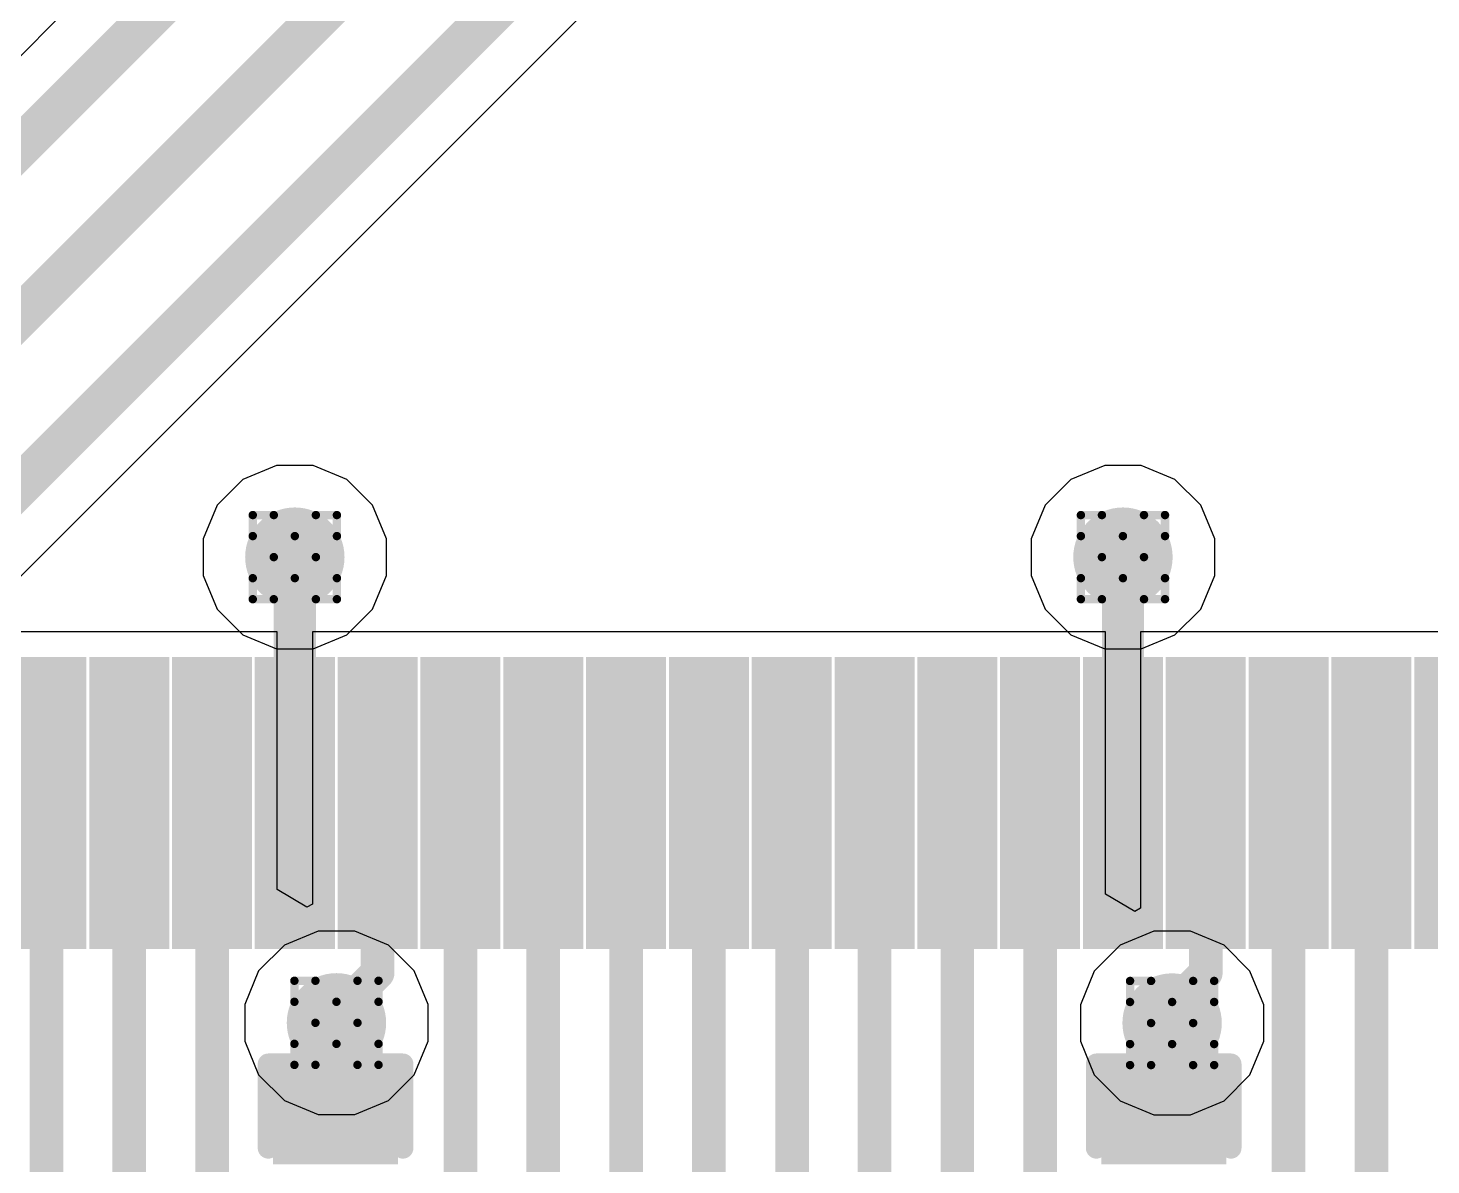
# Model space of a CAD drawing. Header units: inches. Extents: x -11 to 5379, y 0 to 5429.
# Drawn here: x 144.94 to 153.41, y 42.94 to 49.8 of the extents above; entities that cross this region are included whole.
import ezdxf

# ---------------------------------------------------------------- set-up
doc = ezdxf.new("R2010")
doc.units = ezdxf.units.IN
for name, color, linetype in [('Bottom Layer', 5, 'Continuous'), ('Drill Drawing', 1, 'Continuous'), ('GND', 16, 'Continuous'), ('PWR', 76, 'Continuous'), ('Top Layer', 1, 'Continuous'), ('Top Overlay', 2, 'Continuous'), ('Top Paste', 8, 'Continuous'), ('Top Solder', 216, 'Continuous'), ('Via Holes', 16, 'Continuous')]:
    doc.layers.add(name, color=color, linetype=linetype)

# ---------------------------------------------------------------- blocks, each defined once
blk = doc.blocks.new('LQFP_144_20_20__157')
at = {"layer": 'Top Layer'}
for points in [[(-3.39, -11.46), (-3.39, -9.9), (-3.11, -9.9), (-3.11, -11.46)], [(-2.89, -11.46), (-2.89, -9.9), (-2.61, -9.9), (-2.61, -11.46)], [(-2.39, -11.46), (-2.39, -9.9), (-2.11, -9.9), (-2.11, -11.46)], [(-1.89, -11.46), (-1.89, -9.9), (-1.61, -9.9), (-1.61, -11.46)], [(-1.39, -11.46), (-1.39, -9.9), (-1.11, -9.9), (-1.11, -11.46)], [(-0.89, -11.46), (-0.89, -9.9), (-0.61, -9.9), (-0.61, -11.46)], [(-0.39, -11.46), (-0.39, -9.9), (-0.11, -9.9), (-0.11, -11.46)], [(0.11, -11.46), (0.11, -9.9), (0.39, -9.9), (0.39, -11.46)], [(0.61, -11.46), (0.61, -9.9), (0.89, -9.9), (0.89, -11.46)], [(1.11, -11.46), (1.11, -9.9), (1.39, -9.9), (1.39, -11.46)], [(1.61, -11.46), (1.61, -9.9), (1.89, -9.9), (1.89, -11.46)], [(2.11, -11.46), (2.11, -9.9), (2.39, -9.9), (2.39, -11.46)], [(2.61, -11.46), (2.61, -9.9), (2.89, -9.9), (2.89, -11.46)], [(3.11, -11.46), (3.11, -9.9), (3.39, -9.9), (3.39, -11.46)], [(3.61, -11.46), (3.61, -9.9), (3.89, -9.9), (3.89, -11.46)], [(4.11, -11.46), (4.11, -9.9), (4.39, -9.9), (4.39, -11.46)], [(4.61, -11.46), (4.61, -9.9), (4.89, -9.9), (4.89, -11.46)]]:
    blk.add_hatch(color=1, dxfattribs=at).paths.add_polyline_path(points)
at = {"layer": 'Top Paste'}
for points in [[(-3.39, -11.46), (-3.39, -9.9), (-3.11, -9.9), (-3.11, -11.46)], [(-2.89, -11.46), (-2.89, -9.9), (-2.61, -9.9), (-2.61, -11.46)], [(-2.39, -11.46), (-2.39, -9.9), (-2.11, -9.9), (-2.11, -11.46)], [(-1.89, -11.46), (-1.89, -9.9), (-1.61, -9.9), (-1.61, -11.46)], [(-1.39, -11.46), (-1.39, -9.9), (-1.11, -9.9), (-1.11, -11.46)], [(-0.89, -11.46), (-0.89, -9.9), (-0.61, -9.9), (-0.61, -11.46)], [(-0.39, -11.46), (-0.39, -9.9), (-0.11, -9.9), (-0.11, -11.46)], [(0.11, -11.46), (0.11, -9.9), (0.39, -9.9), (0.39, -11.46)], [(0.61, -11.46), (0.61, -9.9), (0.89, -9.9), (0.89, -11.46)], [(1.11, -11.46), (1.11, -9.9), (1.39, -9.9), (1.39, -11.46)], [(1.61, -11.46), (1.61, -9.9), (1.89, -9.9), (1.89, -11.46)], [(2.11, -11.46), (2.11, -9.9), (2.39, -9.9), (2.39, -11.46)], [(2.61, -11.46), (2.61, -9.9), (2.89, -9.9), (2.89, -11.46)], [(3.11, -11.46), (3.11, -9.9), (3.39, -9.9), (3.39, -11.46)], [(3.61, -11.46), (3.61, -9.9), (3.89, -9.9), (3.89, -11.46)], [(4.11, -11.46), (4.11, -9.9), (4.39, -9.9), (4.39, -11.46)], [(4.61, -11.46), (4.61, -9.9), (4.89, -9.9), (4.89, -11.46)]]:
    blk.add_hatch(color=8, dxfattribs=at).paths.add_polyline_path(points)
at = {"layer": 'Top Solder'}
for points in [[(-3.4916, -11.5616), (-3.4916, -9.7984), (-3.0084, -9.7984), (-3.0084, -11.5616)], [(-2.9916, -11.5616), (-2.9916, -9.7984), (-2.5084, -9.7984), (-2.5084, -11.5616)], [(-2.4916, -11.5616), (-2.4916, -9.7984), (-2.0084, -9.7984), (-2.0084, -11.5616)], [(-1.9916, -11.5616), (-1.9916, -9.7984), (-1.5084, -9.7984), (-1.5084, -11.5616)], [(-1.4916, -11.5616), (-1.4916, -9.7984), (-1.0084, -9.7984), (-1.0084, -11.5616)], [(-0.9916, -11.5616), (-0.9916, -9.7984), (-0.5084, -9.7984), (-0.5084, -11.5616)], [(-0.4916, -11.5616), (-0.4916, -9.7984), (-0.0084, -9.7984), (-0.0084, -11.5616)], [(0.0084, -11.5616), (0.0084, -9.7984), (0.4916, -9.7984), (0.4916, -11.5616)], [(0.5084, -11.5616), (0.5084, -9.7984), (0.9916, -9.7984), (0.9916, -11.5616)], [(1.0084, -11.5616), (1.0084, -9.7984), (1.4916, -9.7984), (1.4916, -11.5616)], [(1.5084, -11.5616), (1.5084, -9.7984), (1.9916, -9.7984), (1.9916, -11.5616)], [(2.0084, -11.5616), (2.0084, -9.7984), (2.4916, -9.7984), (2.4916, -11.5616)], [(2.5084, -11.5616), (2.5084, -9.7984), (2.9916, -9.7984), (2.9916, -11.5616)], [(3.0084, -11.5616), (3.0084, -9.7984), (3.4916, -9.7984), (3.4916, -11.5616)], [(3.5084, -11.5616), (3.5084, -9.7984), (3.9916, -9.7984), (3.9916, -11.5616)], [(4.0084, -11.5616), (4.0084, -9.7984), (4.4916, -9.7984), (4.4916, -11.5616)], [(4.5084, -11.5616), (4.5084, -9.7984), (4.9916, -9.7984), (4.9916, -11.5616)], [(5.0084, -11.5616), (5.0084, -9.7984), (5.4916, -9.7984), (5.4916, -11.5616)]]:
    blk.add_hatch(color=216, dxfattribs=at).paths.add_polyline_path(points)
blk = doc.blocks.new('C___0402_689')
at = {"layer": 'Top Layer'}
for points in [[(-0.6985, -0.3175), (-0.6985, 0.3175), (-0.2413, 0.3175), (-0.2413, -0.3175)], [(0.2413, -0.3175), (0.2413, 0.3175), (0.6985, 0.3175), (0.6985, -0.3175)]]:
    blk.add_hatch(color=1, dxfattribs=at).paths.add_polyline_path(points)
at = {"layer": 'Top Paste'}
for points in [[(-0.6985, -0.3175), (-0.6985, 0.3175), (-0.2413, 0.3175), (-0.2413, -0.3175)], [(0.2413, -0.3175), (0.2413, 0.3175), (0.6985, 0.3175), (0.6985, -0.3175)]]:
    blk.add_hatch(color=8, dxfattribs=at).paths.add_polyline_path(points)
at = {"layer": 'Top Solder'}
for points in [[(-0.7585, -0.3775), (-0.7585, 0.3775), (-0.1813, 0.3775), (-0.1813, -0.3775)], [(0.1813, -0.3775), (0.1813, 0.3775), (0.7585, 0.3775), (0.7585, -0.3775)]]:
    blk.add_hatch(color=216, dxfattribs=at).paths.add_polyline_path(points)
at = {"layer": 'Top Overlay'}
for points in [[(-0.7874, 0.4064, 0.127, 0.127, 0), (-0.7874, -0.4064, 0.127, 0.127, 0)], [(-0.7874, 0.4064, 0.127, 0.127, 0), (-0.2794, 0.4064, 0.127, 0.127, 0)], [(0.2794, 0.4064, 0.127, 0.127, 0), (0.7874, 0.4064, 0.127, 0.127, 0)], [(0.7874, 0.4064, 0.127, 0.127, 0), (0.7874, -0.4064, 0.127, 0.127, 0)], [(-0.7874, -0.4064, 0.127, 0.127, 0), (-0.2794, -0.4064, 0.127, 0.127, 0)], [(0.2794, -0.4064, 0.127, 0.127, 0), (0.7874, -0.4064, 0.127, 0.127, 0)]]:
    blk.add_lwpolyline(points, format="xyseb", dxfattribs=at)
for points in [[(-0.8191, 0.4064, 0.0635, 0.0635, 1), (-0.7556, 0.4064, 0.0635, 0.0635, 1)], [(-0.8191, 0.4064, 0.0635, 0.0635, 1), (-0.7556, 0.4064, 0.0635, 0.0635, 1)], [(-0.3111, 0.4064, 0.0635, 0.0635, 1), (-0.2477, 0.4064, 0.0635, 0.0635, 1)], [(0.2477, 0.4064, 0.0635, 0.0635, 1), (0.3111, 0.4064, 0.0635, 0.0635, 1)], [(0.7556, 0.4064, 0.0635, 0.0635, 1), (0.8191, 0.4064, 0.0635, 0.0635, 1)], [(0.7556, 0.4064, 0.0635, 0.0635, 1), (0.8191, 0.4064, 0.0635, 0.0635, 1)], [(-0.8191, -0.4064, 0.0635, 0.0635, 1), (-0.7556, -0.4064, 0.0635, 0.0635, 1)], [(-0.8191, -0.4064, 0.0635, 0.0635, 1), (-0.7556, -0.4064, 0.0635, 0.0635, 1)], [(-0.3111, -0.4064, 0.0635, 0.0635, 1), (-0.2477, -0.4064, 0.0635, 0.0635, 1)], [(0.2477, -0.4064, 0.0635, 0.0635, 1), (0.3111, -0.4064, 0.0635, 0.0635, 1)], [(0.7556, -0.4064, 0.0635, 0.0635, 1), (0.8191, -0.4064, 0.0635, 0.0635, 1)], [(0.7556, -0.4064, 0.0635, 0.0635, 1), (0.8191, -0.4064, 0.0635, 0.0635, 1)]]:
    blk.add_lwpolyline(points, format="xyseb", close=True, dxfattribs=at)
blk = doc.blocks.new('C___0402_690')
at = {"layer": 'Top Layer'}
for points in [[(-0.6985, -0.3175), (-0.6985, 0.3175), (-0.2413, 0.3175), (-0.2413, -0.3175)], [(0.2413, -0.3175), (0.2413, 0.3175), (0.6985, 0.3175), (0.6985, -0.3175)]]:
    blk.add_hatch(color=1, dxfattribs=at).paths.add_polyline_path(points)
at = {"layer": 'Top Paste'}
for points in [[(-0.6985, -0.3175), (-0.6985, 0.3175), (-0.2413, 0.3175), (-0.2413, -0.3175)], [(0.2413, -0.3175), (0.2413, 0.3175), (0.6985, 0.3175), (0.6985, -0.3175)]]:
    blk.add_hatch(color=8, dxfattribs=at).paths.add_polyline_path(points)
at = {"layer": 'Top Solder'}
for points in [[(-0.7585, -0.3775), (-0.7585, 0.3775), (-0.1813, 0.3775), (-0.1813, -0.3775)], [(0.1813, -0.3775), (0.1813, 0.3775), (0.7585, 0.3775), (0.7585, -0.3775)]]:
    blk.add_hatch(color=216, dxfattribs=at).paths.add_polyline_path(points)
at = {"layer": 'Top Overlay'}
for points in [[(-0.7874, 0.4064, 0.127, 0.127, 0), (-0.7874, -0.4064, 0.127, 0.127, 0)], [(-0.7874, 0.4064, 0.127, 0.127, 0), (-0.2794, 0.4064, 0.127, 0.127, 0)], [(0.2794, 0.4064, 0.127, 0.127, 0), (0.7874, 0.4064, 0.127, 0.127, 0)], [(0.7874, 0.4064, 0.127, 0.127, 0), (0.7874, -0.4064, 0.127, 0.127, 0)], [(-0.7874, -0.4064, 0.127, 0.127, 0), (-0.2794, -0.4064, 0.127, 0.127, 0)], [(0.2794, -0.4064, 0.127, 0.127, 0), (0.7874, -0.4064, 0.127, 0.127, 0)]]:
    blk.add_lwpolyline(points, format="xyseb", dxfattribs=at)
for points in [[(-0.8191, 0.4064, 0.0635, 0.0635, 1), (-0.7556, 0.4064, 0.0635, 0.0635, 1)], [(-0.8191, 0.4064, 0.0635, 0.0635, 1), (-0.7556, 0.4064, 0.0635, 0.0635, 1)], [(-0.3111, 0.4064, 0.0635, 0.0635, 1), (-0.2477, 0.4064, 0.0635, 0.0635, 1)], [(0.2477, 0.4064, 0.0635, 0.0635, 1), (0.3111, 0.4064, 0.0635, 0.0635, 1)], [(0.7556, 0.4064, 0.0635, 0.0635, 1), (0.8191, 0.4064, 0.0635, 0.0635, 1)], [(0.7556, 0.4064, 0.0635, 0.0635, 1), (0.8191, 0.4064, 0.0635, 0.0635, 1)], [(-0.8191, -0.4064, 0.0635, 0.0635, 1), (-0.7556, -0.4064, 0.0635, 0.0635, 1)], [(-0.8191, -0.4064, 0.0635, 0.0635, 1), (-0.7556, -0.4064, 0.0635, 0.0635, 1)], [(-0.3111, -0.4064, 0.0635, 0.0635, 1), (-0.2477, -0.4064, 0.0635, 0.0635, 1)], [(0.2477, -0.4064, 0.0635, 0.0635, 1), (0.3111, -0.4064, 0.0635, 0.0635, 1)], [(0.7556, -0.4064, 0.0635, 0.0635, 1), (0.8191, -0.4064, 0.0635, 0.0635, 1)], [(0.7556, -0.4064, 0.0635, 0.0635, 1), (0.8191, -0.4064, 0.0635, 0.0635, 1)]]:
    blk.add_lwpolyline(points, format="xyseb", close=True, dxfattribs=at)

msp = doc.modelspace()

# ---------------------------------------------------------------- hatches: boundary and pattern name
at = {"layer": 'Bottom Layer'}
h = msp.add_hatch(color=5, dxfattribs=at)
edge = h.paths.add_edge_path()
edge.add_arc((146.5478, 46.609), 0.3, 0, 360)
h = msp.add_hatch(color=5, dxfattribs=at)
edge = h.paths.add_edge_path()
edge.add_arc((151.5478, 46.609), 0.3, 0, 360)
h = msp.add_hatch(color=5, dxfattribs=at)
edge = h.paths.add_edge_path()
edge.add_arc((146.7991, 43.7969), 0.3, 0, 360)
h = msp.add_hatch(color=5, dxfattribs=at)
edge = h.paths.add_edge_path()
edge.add_arc((151.8446, 43.7957), 0.3, 0, 360)
at = {"layer": 'GND'}
h = msp.add_hatch(color=16, dxfattribs=at)
edge = h.paths.add_edge_path()
edge.add_arc((146.5478, 46.609), 0.3, 0, 360)
h = msp.add_hatch(color=16, dxfattribs=at)
edge = h.paths.add_edge_path()
edge.add_arc((151.5478, 46.609), 0.3, 0, 360)
h = msp.add_hatch(color=16, dxfattribs=at)
edge = h.paths.add_edge_path()
edge.add_arc((146.7991, 43.7969), 0.3, 0, 360)
h = msp.add_hatch(color=16, dxfattribs=at)
edge = h.paths.add_edge_path()
edge.add_arc((151.8446, 43.7957), 0.3, 0, 360)
at = {"layer": 'PWR'}
h = msp.add_hatch(color=76, dxfattribs=at)
edge = h.paths.add_edge_path()
edge.add_arc((146.5478, 46.609), 0.3, 0, 360)
h = msp.add_hatch(color=76, dxfattribs=at)
edge = h.paths.add_edge_path()
edge.add_arc((151.5478, 46.609), 0.3, 0, 360)
h = msp.add_hatch(color=76, dxfattribs=at)
edge = h.paths.add_edge_path()
edge.add_arc((146.7991, 43.7969), 0.3, 0, 360)
h = msp.add_hatch(color=76, dxfattribs=at)
edge = h.paths.add_edge_path()
edge.add_arc((151.8446, 43.7957), 0.3, 0, 360)
at = {"layer": 'Top Layer'}
h = msp.add_hatch(color=1, dxfattribs=at)
edge = h.paths.add_edge_path()
edge.add_arc((146.5478, 46.609), 0.3, 0, 360)
h = msp.add_hatch(color=1, dxfattribs=at)
edge = h.paths.add_edge_path()
edge.add_arc((151.5478, 46.609), 0.3, 0, 360)
h = msp.add_hatch(color=1, dxfattribs=at)
edge = h.paths.add_edge_path()
edge.add_arc((146.7991, 43.7969), 0.3, 0, 360)
h = msp.add_hatch(color=1, dxfattribs=at)
edge = h.paths.add_edge_path()
edge.add_arc((151.8446, 43.7957), 0.3, 0, 360)
at = {"layer": 'Via Holes'}
h = msp.add_hatch(color=7, dxfattribs=at)
edge = h.paths.add_edge_path()
edge.add_arc((146.5478, 46.609), 0.15, 0, 360)
h = msp.add_hatch(color=7, dxfattribs=at)
edge = h.paths.add_edge_path()
edge.add_arc((151.5478, 46.609), 0.15, 0, 360)
h = msp.add_hatch(color=7, dxfattribs=at)
edge = h.paths.add_edge_path()
edge.add_arc((146.7991, 43.7969), 0.15, 0, 360)
h = msp.add_hatch(color=7, dxfattribs=at)
edge = h.paths.add_edge_path()
edge.add_arc((151.8446, 43.7957), 0.15, 0, 360)

# ---------------------------------------------------------------- linework, layer by layer
at = {"layer": 'Bottom Layer'}
for p, q in [((150.4222, 55.1678), (141.0777, 45.8232)), ((143.1866, 44.7888), (151.7994, 53.4016)), ((146.6889, 44.3509), (146.4853, 44.2666)), ((146.9093, 44.3509), (146.6889, 44.3509)), ((147.1129, 44.2666), (146.9093, 44.3509)), ((151.7344, 44.3497), (151.5308, 44.2654)), ((151.9548, 44.3497), (151.7344, 44.3497)), ((152.1584, 44.2654), (151.9548, 44.3497)), ((146.4853, 44.2666), (146.3294, 44.1108)), ((147.2687, 44.1108), (147.1129, 44.2666)), ((151.5308, 44.2654), (151.3749, 44.1095)), ((152.3143, 44.1095), (152.1584, 44.2654)), ((146.3294, 44.1108), (146.2451, 43.9071)), ((147.3531, 43.9071), (147.2687, 44.1108)), ((151.3749, 44.1095), (151.2906, 43.9059)), ((152.3986, 43.9059), (152.3143, 44.1095)), ((146.2451, 43.9071), (146.2451, 43.6868)), ((147.3531, 43.6868), (147.3531, 43.9071)), ((151.2906, 43.9059), (151.2906, 43.6855)), ((152.3986, 43.6855), (152.3986, 43.9059)), ((146.2451, 43.6868), (146.3294, 43.4831)), ((147.2687, 43.4831), (147.3531, 43.6868)), ((151.2906, 43.6855), (151.3749, 43.4819)), ((152.3143, 43.4819), (152.3986, 43.6855)), ((146.3294, 43.4831), (146.4853, 43.3273)), ((147.1129, 43.3273), (147.2687, 43.4831)), ((151.3749, 43.4819), (151.5308, 43.3261)), ((152.1584, 43.3261), (152.3143, 43.4819)), ((146.4853, 43.3273), (146.6889, 43.2429)), ((146.9093, 43.2429), (147.1129, 43.3273)), ((151.5308, 43.3261), (151.7344, 43.2417)), ((151.9548, 43.2417), (152.1584, 43.3261)), ((146.6889, 43.2429), (146.9093, 43.2429)), ((151.7344, 43.2417), (151.9548, 43.2417))]:
    msp.add_line(p, q, dxfattribs=at)
for points in [[(141.3524, 45.5486, 0.254, 0.254, 0), (150.6969, 54.8931, 0.254, 0.254, 0)], [(142.0752, 45.2491, 0.254, 0.254, 0), (151.1684, 54.3423, 0.254, 0.254, 0)], [(142.7981, 44.9497, 0.254, 0.254, 0), (151.6385, 53.7901, 0.254, 0.254, 0)]]:
    msp.add_lwpolyline(points, format="xyseb", dxfattribs=at)
at = {"layer": 'Drill Drawing'}
for points in [[(146.2938, 46.736, 0.0508, 0.0508, 0), (146.2938, 46.863, 0.0508, 0.0508, 0)], [(146.2938, 46.863, 0.0508, 0.0508, 0), (146.4208, 46.863, 0.0508, 0.0508, 0)], [(146.4208, 46.863, 0.0508, 0.0508, 0), (146.5478, 46.736, 0.0508, 0.0508, 0)], [(146.5478, 46.736, 0.0508, 0.0508, 0), (146.6748, 46.863, 0.0508, 0.0508, 0)], [(146.6748, 46.863, 0.0508, 0.0508, 0), (146.8018, 46.863, 0.0508, 0.0508, 0)], [(146.8018, 46.736, 0.0508, 0.0508, 0), (146.8018, 46.863, 0.0508, 0.0508, 0)], [(151.2938, 46.736, 0.0508, 0.0508, 0), (151.2938, 46.863, 0.0508, 0.0508, 0)], [(151.2938, 46.863, 0.0508, 0.0508, 0), (151.4208, 46.863, 0.0508, 0.0508, 0)], [(151.4208, 46.863, 0.0508, 0.0508, 0), (151.5478, 46.736, 0.0508, 0.0508, 0)], [(151.5478, 46.736, 0.0508, 0.0508, 0), (151.6748, 46.863, 0.0508, 0.0508, 0)], [(151.6748, 46.863, 0.0508, 0.0508, 0), (151.8018, 46.863, 0.0508, 0.0508, 0)], [(151.8018, 46.736, 0.0508, 0.0508, 0), (151.8018, 46.863, 0.0508, 0.0508, 0)], [(146.2938, 46.736, 0.0508, 0.0508, 0), (146.4208, 46.609, 0.0508, 0.0508, 0)], [(146.6748, 46.609, 0.0508, 0.0508, 0), (146.8018, 46.736, 0.0508, 0.0508, 0)], [(151.2938, 46.736, 0.0508, 0.0508, 0), (151.4208, 46.609, 0.0508, 0.0508, 0)], [(151.6748, 46.609, 0.0508, 0.0508, 0), (151.8018, 46.736, 0.0508, 0.0508, 0)], [(146.2938, 46.482, 0.0508, 0.0508, 0), (146.4208, 46.609, 0.0508, 0.0508, 0)], [(146.6748, 46.609, 0.0508, 0.0508, 0), (146.8018, 46.482, 0.0508, 0.0508, 0)], [(151.2938, 46.482, 0.0508, 0.0508, 0), (151.4208, 46.609, 0.0508, 0.0508, 0)], [(151.6748, 46.609, 0.0508, 0.0508, 0), (151.8018, 46.482, 0.0508, 0.0508, 0)], [(146.2938, 46.355, 0.0508, 0.0508, 0), (146.2938, 46.482, 0.0508, 0.0508, 0)], [(146.4208, 46.355, 0.0508, 0.0508, 0), (146.5478, 46.482, 0.0508, 0.0508, 0)], [(146.5478, 46.482, 0.0508, 0.0508, 0), (146.6748, 46.355, 0.0508, 0.0508, 0)], [(146.8018, 46.355, 0.0508, 0.0508, 0), (146.8018, 46.482, 0.0508, 0.0508, 0)], [(151.2938, 46.355, 0.0508, 0.0508, 0), (151.2938, 46.482, 0.0508, 0.0508, 0)], [(151.4208, 46.355, 0.0508, 0.0508, 0), (151.5478, 46.482, 0.0508, 0.0508, 0)], [(151.5478, 46.482, 0.0508, 0.0508, 0), (151.6748, 46.355, 0.0508, 0.0508, 0)], [(151.8018, 46.355, 0.0508, 0.0508, 0), (151.8018, 46.482, 0.0508, 0.0508, 0)], [(146.2938, 46.355, 0.0508, 0.0508, 0), (146.4208, 46.355, 0.0508, 0.0508, 0)], [(146.6748, 46.355, 0.0508, 0.0508, 0), (146.8018, 46.355, 0.0508, 0.0508, 0)], [(151.2938, 46.355, 0.0508, 0.0508, 0), (151.4208, 46.355, 0.0508, 0.0508, 0)], [(151.6748, 46.355, 0.0508, 0.0508, 0), (151.8018, 46.355, 0.0508, 0.0508, 0)], [(146.5451, 43.9239, 0.0508, 0.0508, 0), (146.5451, 44.0509, 0.0508, 0.0508, 0)], [(146.5451, 44.0509, 0.0508, 0.0508, 0), (146.6721, 44.0509, 0.0508, 0.0508, 0)], [(146.6721, 44.0509, 0.0508, 0.0508, 0), (146.7991, 43.9239, 0.0508, 0.0508, 0)], [(146.7991, 43.9239, 0.0508, 0.0508, 0), (146.9261, 44.0509, 0.0508, 0.0508, 0)], [(146.9261, 44.0509, 0.0508, 0.0508, 0), (147.0531, 44.0509, 0.0508, 0.0508, 0)], [(147.0531, 43.9239, 0.0508, 0.0508, 0), (147.0531, 44.0509, 0.0508, 0.0508, 0)], [(151.5906, 43.9227, 0.0508, 0.0508, 0), (151.5906, 44.0497, 0.0508, 0.0508, 0)], [(151.5906, 44.0497, 0.0508, 0.0508, 0), (151.7176, 44.0497, 0.0508, 0.0508, 0)], [(151.7176, 44.0497, 0.0508, 0.0508, 0), (151.8446, 43.9227, 0.0508, 0.0508, 0)], [(151.8446, 43.9227, 0.0508, 0.0508, 0), (151.9716, 44.0497, 0.0508, 0.0508, 0)], [(151.9716, 44.0497, 0.0508, 0.0508, 0), (152.0986, 44.0497, 0.0508, 0.0508, 0)], [(152.0986, 43.9227, 0.0508, 0.0508, 0), (152.0986, 44.0497, 0.0508, 0.0508, 0)], [(146.5451, 43.9239, 0.0508, 0.0508, 0), (146.6721, 43.7969, 0.0508, 0.0508, 0)], [(146.9261, 43.7969, 0.0508, 0.0508, 0), (147.0531, 43.9239, 0.0508, 0.0508, 0)], [(151.5906, 43.9227, 0.0508, 0.0508, 0), (151.7176, 43.7957, 0.0508, 0.0508, 0)], [(151.9716, 43.7957, 0.0508, 0.0508, 0), (152.0986, 43.9227, 0.0508, 0.0508, 0)], [(146.5451, 43.6699, 0.0508, 0.0508, 0), (146.6721, 43.7969, 0.0508, 0.0508, 0)], [(146.9261, 43.7969, 0.0508, 0.0508, 0), (147.0531, 43.6699, 0.0508, 0.0508, 0)], [(151.5906, 43.6687, 0.0508, 0.0508, 0), (151.7176, 43.7957, 0.0508, 0.0508, 0)], [(151.9716, 43.7957, 0.0508, 0.0508, 0), (152.0986, 43.6687, 0.0508, 0.0508, 0)], [(146.5451, 43.5429, 0.0508, 0.0508, 0), (146.5451, 43.6699, 0.0508, 0.0508, 0)], [(146.6721, 43.5429, 0.0508, 0.0508, 0), (146.7991, 43.6699, 0.0508, 0.0508, 0)], [(146.7991, 43.6699, 0.0508, 0.0508, 0), (146.9261, 43.5429, 0.0508, 0.0508, 0)], [(147.0531, 43.5429, 0.0508, 0.0508, 0), (147.0531, 43.6699, 0.0508, 0.0508, 0)], [(151.5906, 43.5417, 0.0508, 0.0508, 0), (151.5906, 43.6687, 0.0508, 0.0508, 0)], [(151.7176, 43.5417, 0.0508, 0.0508, 0), (151.8446, 43.6687, 0.0508, 0.0508, 0)], [(151.8446, 43.6687, 0.0508, 0.0508, 0), (151.9716, 43.5417, 0.0508, 0.0508, 0)], [(152.0986, 43.5417, 0.0508, 0.0508, 0), (152.0986, 43.6687, 0.0508, 0.0508, 0)], [(146.5451, 43.5429, 0.0508, 0.0508, 0), (146.6721, 43.5429, 0.0508, 0.0508, 0)], [(146.9261, 43.5429, 0.0508, 0.0508, 0), (147.0531, 43.5429, 0.0508, 0.0508, 0)], [(151.5906, 43.5417, 0.0508, 0.0508, 0), (151.7176, 43.5417, 0.0508, 0.0508, 0)], [(151.9716, 43.5417, 0.0508, 0.0508, 0), (152.0986, 43.5417, 0.0508, 0.0508, 0)]]:
    msp.add_lwpolyline(points, format="xyseb", dxfattribs=at)
for points in [[(146.2811, 46.863, 0.0254, 0.0254, 1), (146.3065, 46.863, 0.0254, 0.0254, 1)], [(146.2811, 46.863, 0.0254, 0.0254, 1), (146.3065, 46.863, 0.0254, 0.0254, 1)], [(146.4081, 46.863, 0.0254, 0.0254, 1), (146.4335, 46.863, 0.0254, 0.0254, 1)], [(146.4081, 46.863, 0.0254, 0.0254, 1), (146.4335, 46.863, 0.0254, 0.0254, 1)], [(146.6621, 46.863, 0.0254, 0.0254, 1), (146.6875, 46.863, 0.0254, 0.0254, 1)], [(146.6621, 46.863, 0.0254, 0.0254, 1), (146.6875, 46.863, 0.0254, 0.0254, 1)], [(146.7891, 46.863, 0.0254, 0.0254, 1), (146.8145, 46.863, 0.0254, 0.0254, 1)], [(146.7891, 46.863, 0.0254, 0.0254, 1), (146.8145, 46.863, 0.0254, 0.0254, 1)], [(151.2811, 46.863, 0.0254, 0.0254, 1), (151.3065, 46.863, 0.0254, 0.0254, 1)], [(151.2811, 46.863, 0.0254, 0.0254, 1), (151.3065, 46.863, 0.0254, 0.0254, 1)], [(151.4081, 46.863, 0.0254, 0.0254, 1), (151.4335, 46.863, 0.0254, 0.0254, 1)], [(151.4081, 46.863, 0.0254, 0.0254, 1), (151.4335, 46.863, 0.0254, 0.0254, 1)], [(151.6621, 46.863, 0.0254, 0.0254, 1), (151.6875, 46.863, 0.0254, 0.0254, 1)], [(151.6621, 46.863, 0.0254, 0.0254, 1), (151.6875, 46.863, 0.0254, 0.0254, 1)], [(151.7891, 46.863, 0.0254, 0.0254, 1), (151.8145, 46.863, 0.0254, 0.0254, 1)], [(151.7891, 46.863, 0.0254, 0.0254, 1), (151.8145, 46.863, 0.0254, 0.0254, 1)], [(146.2811, 46.736, 0.0254, 0.0254, 1), (146.3065, 46.736, 0.0254, 0.0254, 1)], [(146.2811, 46.736, 0.0254, 0.0254, 1), (146.3065, 46.736, 0.0254, 0.0254, 1)], [(146.5351, 46.736, 0.0254, 0.0254, 1), (146.5605, 46.736, 0.0254, 0.0254, 1)], [(146.5351, 46.736, 0.0254, 0.0254, 1), (146.5605, 46.736, 0.0254, 0.0254, 1)], [(146.7891, 46.736, 0.0254, 0.0254, 1), (146.8145, 46.736, 0.0254, 0.0254, 1)], [(146.7891, 46.736, 0.0254, 0.0254, 1), (146.8145, 46.736, 0.0254, 0.0254, 1)], [(151.2811, 46.736, 0.0254, 0.0254, 1), (151.3065, 46.736, 0.0254, 0.0254, 1)], [(151.2811, 46.736, 0.0254, 0.0254, 1), (151.3065, 46.736, 0.0254, 0.0254, 1)], [(151.5351, 46.736, 0.0254, 0.0254, 1), (151.5605, 46.736, 0.0254, 0.0254, 1)], [(151.5351, 46.736, 0.0254, 0.0254, 1), (151.5605, 46.736, 0.0254, 0.0254, 1)], [(151.7891, 46.736, 0.0254, 0.0254, 1), (151.8145, 46.736, 0.0254, 0.0254, 1)], [(151.7891, 46.736, 0.0254, 0.0254, 1), (151.8145, 46.736, 0.0254, 0.0254, 1)], [(146.4081, 46.609, 0.0254, 0.0254, 1), (146.4335, 46.609, 0.0254, 0.0254, 1)], [(146.4081, 46.609, 0.0254, 0.0254, 1), (146.4335, 46.609, 0.0254, 0.0254, 1)], [(146.6621, 46.609, 0.0254, 0.0254, 1), (146.6875, 46.609, 0.0254, 0.0254, 1)], [(146.6621, 46.609, 0.0254, 0.0254, 1), (146.6875, 46.609, 0.0254, 0.0254, 1)], [(151.4081, 46.609, 0.0254, 0.0254, 1), (151.4335, 46.609, 0.0254, 0.0254, 1)], [(151.4081, 46.609, 0.0254, 0.0254, 1), (151.4335, 46.609, 0.0254, 0.0254, 1)], [(151.6621, 46.609, 0.0254, 0.0254, 1), (151.6875, 46.609, 0.0254, 0.0254, 1)], [(151.6621, 46.609, 0.0254, 0.0254, 1), (151.6875, 46.609, 0.0254, 0.0254, 1)], [(146.2811, 46.482, 0.0254, 0.0254, 1), (146.3065, 46.482, 0.0254, 0.0254, 1)], [(146.2811, 46.482, 0.0254, 0.0254, 1), (146.3065, 46.482, 0.0254, 0.0254, 1)], [(146.5351, 46.482, 0.0254, 0.0254, 1), (146.5605, 46.482, 0.0254, 0.0254, 1)], [(146.5351, 46.482, 0.0254, 0.0254, 1), (146.5605, 46.482, 0.0254, 0.0254, 1)], [(146.7891, 46.482, 0.0254, 0.0254, 1), (146.8145, 46.482, 0.0254, 0.0254, 1)], [(146.7891, 46.482, 0.0254, 0.0254, 1), (146.8145, 46.482, 0.0254, 0.0254, 1)], [(151.2811, 46.482, 0.0254, 0.0254, 1), (151.3065, 46.482, 0.0254, 0.0254, 1)], [(151.2811, 46.482, 0.0254, 0.0254, 1), (151.3065, 46.482, 0.0254, 0.0254, 1)], [(151.5351, 46.482, 0.0254, 0.0254, 1), (151.5605, 46.482, 0.0254, 0.0254, 1)], [(151.5351, 46.482, 0.0254, 0.0254, 1), (151.5605, 46.482, 0.0254, 0.0254, 1)], [(151.7891, 46.482, 0.0254, 0.0254, 1), (151.8145, 46.482, 0.0254, 0.0254, 1)], [(151.7891, 46.482, 0.0254, 0.0254, 1), (151.8145, 46.482, 0.0254, 0.0254, 1)], [(146.2811, 46.355, 0.0254, 0.0254, 1), (146.3065, 46.355, 0.0254, 0.0254, 1)], [(146.2811, 46.355, 0.0254, 0.0254, 1), (146.3065, 46.355, 0.0254, 0.0254, 1)], [(146.4081, 46.355, 0.0254, 0.0254, 1), (146.4335, 46.355, 0.0254, 0.0254, 1)], [(146.4081, 46.355, 0.0254, 0.0254, 1), (146.4335, 46.355, 0.0254, 0.0254, 1)], [(146.6621, 46.355, 0.0254, 0.0254, 1), (146.6875, 46.355, 0.0254, 0.0254, 1)], [(146.6621, 46.355, 0.0254, 0.0254, 1), (146.6875, 46.355, 0.0254, 0.0254, 1)], [(146.7891, 46.355, 0.0254, 0.0254, 1), (146.8145, 46.355, 0.0254, 0.0254, 1)], [(146.7891, 46.355, 0.0254, 0.0254, 1), (146.8145, 46.355, 0.0254, 0.0254, 1)], [(151.2811, 46.355, 0.0254, 0.0254, 1), (151.3065, 46.355, 0.0254, 0.0254, 1)], [(151.2811, 46.355, 0.0254, 0.0254, 1), (151.3065, 46.355, 0.0254, 0.0254, 1)], [(151.4081, 46.355, 0.0254, 0.0254, 1), (151.4335, 46.355, 0.0254, 0.0254, 1)], [(151.4081, 46.355, 0.0254, 0.0254, 1), (151.4335, 46.355, 0.0254, 0.0254, 1)], [(151.6621, 46.355, 0.0254, 0.0254, 1), (151.6875, 46.355, 0.0254, 0.0254, 1)], [(151.6621, 46.355, 0.0254, 0.0254, 1), (151.6875, 46.355, 0.0254, 0.0254, 1)], [(151.7891, 46.355, 0.0254, 0.0254, 1), (151.8145, 46.355, 0.0254, 0.0254, 1)], [(151.7891, 46.355, 0.0254, 0.0254, 1), (151.8145, 46.355, 0.0254, 0.0254, 1)], [(146.5324, 44.0509, 0.0254, 0.0254, 1), (146.5578, 44.0509, 0.0254, 0.0254, 1)], [(146.5324, 44.0509, 0.0254, 0.0254, 1), (146.5578, 44.0509, 0.0254, 0.0254, 1)], [(146.6594, 44.0509, 0.0254, 0.0254, 1), (146.6848, 44.0509, 0.0254, 0.0254, 1)], [(146.6594, 44.0509, 0.0254, 0.0254, 1), (146.6848, 44.0509, 0.0254, 0.0254, 1)], [(146.9134, 44.0509, 0.0254, 0.0254, 1), (146.9388, 44.0509, 0.0254, 0.0254, 1)], [(146.9134, 44.0509, 0.0254, 0.0254, 1), (146.9388, 44.0509, 0.0254, 0.0254, 1)], [(147.0404, 44.0509, 0.0254, 0.0254, 1), (147.0658, 44.0509, 0.0254, 0.0254, 1)], [(147.0404, 44.0509, 0.0254, 0.0254, 1), (147.0658, 44.0509, 0.0254, 0.0254, 1)], [(151.5779, 44.0497, 0.0254, 0.0254, 1), (151.6033, 44.0497, 0.0254, 0.0254, 1)], [(151.5779, 44.0497, 0.0254, 0.0254, 1), (151.6033, 44.0497, 0.0254, 0.0254, 1)], [(151.7049, 44.0497, 0.0254, 0.0254, 1), (151.7303, 44.0497, 0.0254, 0.0254, 1)], [(151.7049, 44.0497, 0.0254, 0.0254, 1), (151.7303, 44.0497, 0.0254, 0.0254, 1)], [(151.9589, 44.0497, 0.0254, 0.0254, 1), (151.9843, 44.0497, 0.0254, 0.0254, 1)], [(151.9589, 44.0497, 0.0254, 0.0254, 1), (151.9843, 44.0497, 0.0254, 0.0254, 1)], [(152.0859, 44.0497, 0.0254, 0.0254, 1), (152.1113, 44.0497, 0.0254, 0.0254, 1)], [(152.0859, 44.0497, 0.0254, 0.0254, 1), (152.1113, 44.0497, 0.0254, 0.0254, 1)], [(146.5324, 43.9239, 0.0254, 0.0254, 1), (146.5578, 43.9239, 0.0254, 0.0254, 1)], [(146.5324, 43.9239, 0.0254, 0.0254, 1), (146.5578, 43.9239, 0.0254, 0.0254, 1)], [(146.7864, 43.9239, 0.0254, 0.0254, 1), (146.8118, 43.9239, 0.0254, 0.0254, 1)], [(146.7864, 43.9239, 0.0254, 0.0254, 1), (146.8118, 43.9239, 0.0254, 0.0254, 1)], [(147.0404, 43.9239, 0.0254, 0.0254, 1), (147.0658, 43.9239, 0.0254, 0.0254, 1)], [(147.0404, 43.9239, 0.0254, 0.0254, 1), (147.0658, 43.9239, 0.0254, 0.0254, 1)], [(151.5779, 43.9227, 0.0254, 0.0254, 1), (151.6033, 43.9227, 0.0254, 0.0254, 1)], [(151.5779, 43.9227, 0.0254, 0.0254, 1), (151.6033, 43.9227, 0.0254, 0.0254, 1)], [(151.8319, 43.9227, 0.0254, 0.0254, 1), (151.8573, 43.9227, 0.0254, 0.0254, 1)], [(151.8319, 43.9227, 0.0254, 0.0254, 1), (151.8573, 43.9227, 0.0254, 0.0254, 1)], [(152.0859, 43.9227, 0.0254, 0.0254, 1), (152.1113, 43.9227, 0.0254, 0.0254, 1)], [(152.0859, 43.9227, 0.0254, 0.0254, 1), (152.1113, 43.9227, 0.0254, 0.0254, 1)], [(146.6594, 43.7969, 0.0254, 0.0254, 1), (146.6848, 43.7969, 0.0254, 0.0254, 1)], [(146.6594, 43.7969, 0.0254, 0.0254, 1), (146.6848, 43.7969, 0.0254, 0.0254, 1)], [(146.9134, 43.7969, 0.0254, 0.0254, 1), (146.9388, 43.7969, 0.0254, 0.0254, 1)], [(146.9134, 43.7969, 0.0254, 0.0254, 1), (146.9388, 43.7969, 0.0254, 0.0254, 1)], [(151.7049, 43.7957, 0.0254, 0.0254, 1), (151.7303, 43.7957, 0.0254, 0.0254, 1)], [(151.7049, 43.7957, 0.0254, 0.0254, 1), (151.7303, 43.7957, 0.0254, 0.0254, 1)], [(151.9589, 43.7957, 0.0254, 0.0254, 1), (151.9843, 43.7957, 0.0254, 0.0254, 1)], [(151.9589, 43.7957, 0.0254, 0.0254, 1), (151.9843, 43.7957, 0.0254, 0.0254, 1)], [(146.5324, 43.6699, 0.0254, 0.0254, 1), (146.5578, 43.6699, 0.0254, 0.0254, 1)], [(146.5324, 43.6699, 0.0254, 0.0254, 1), (146.5578, 43.6699, 0.0254, 0.0254, 1)], [(146.7864, 43.6699, 0.0254, 0.0254, 1), (146.8118, 43.6699, 0.0254, 0.0254, 1)], [(146.7864, 43.6699, 0.0254, 0.0254, 1), (146.8118, 43.6699, 0.0254, 0.0254, 1)], [(147.0404, 43.6699, 0.0254, 0.0254, 1), (147.0658, 43.6699, 0.0254, 0.0254, 1)], [(147.0404, 43.6699, 0.0254, 0.0254, 1), (147.0658, 43.6699, 0.0254, 0.0254, 1)], [(151.5779, 43.6687, 0.0254, 0.0254, 1), (151.6033, 43.6687, 0.0254, 0.0254, 1)], [(151.5779, 43.6687, 0.0254, 0.0254, 1), (151.6033, 43.6687, 0.0254, 0.0254, 1)], [(151.8319, 43.6687, 0.0254, 0.0254, 1), (151.8573, 43.6687, 0.0254, 0.0254, 1)], [(151.8319, 43.6687, 0.0254, 0.0254, 1), (151.8573, 43.6687, 0.0254, 0.0254, 1)], [(152.0859, 43.6687, 0.0254, 0.0254, 1), (152.1113, 43.6687, 0.0254, 0.0254, 1)], [(152.0859, 43.6687, 0.0254, 0.0254, 1), (152.1113, 43.6687, 0.0254, 0.0254, 1)], [(146.5324, 43.5429, 0.0254, 0.0254, 1), (146.5578, 43.5429, 0.0254, 0.0254, 1)], [(146.5324, 43.5429, 0.0254, 0.0254, 1), (146.5578, 43.5429, 0.0254, 0.0254, 1)], [(146.6594, 43.5429, 0.0254, 0.0254, 1), (146.6848, 43.5429, 0.0254, 0.0254, 1)], [(146.6594, 43.5429, 0.0254, 0.0254, 1), (146.6848, 43.5429, 0.0254, 0.0254, 1)], [(146.9134, 43.5429, 0.0254, 0.0254, 1), (146.9388, 43.5429, 0.0254, 0.0254, 1)], [(146.9134, 43.5429, 0.0254, 0.0254, 1), (146.9388, 43.5429, 0.0254, 0.0254, 1)], [(147.0404, 43.5429, 0.0254, 0.0254, 1), (147.0658, 43.5429, 0.0254, 0.0254, 1)], [(147.0404, 43.5429, 0.0254, 0.0254, 1), (147.0658, 43.5429, 0.0254, 0.0254, 1)], [(151.5779, 43.5417, 0.0254, 0.0254, 1), (151.6033, 43.5417, 0.0254, 0.0254, 1)], [(151.5779, 43.5417, 0.0254, 0.0254, 1), (151.6033, 43.5417, 0.0254, 0.0254, 1)], [(151.7049, 43.5417, 0.0254, 0.0254, 1), (151.7303, 43.5417, 0.0254, 0.0254, 1)], [(151.7049, 43.5417, 0.0254, 0.0254, 1), (151.7303, 43.5417, 0.0254, 0.0254, 1)], [(151.9589, 43.5417, 0.0254, 0.0254, 1), (151.9843, 43.5417, 0.0254, 0.0254, 1)], [(151.9589, 43.5417, 0.0254, 0.0254, 1), (151.9843, 43.5417, 0.0254, 0.0254, 1)], [(152.0859, 43.5417, 0.0254, 0.0254, 1), (152.1113, 43.5417, 0.0254, 0.0254, 1)], [(152.0859, 43.5417, 0.0254, 0.0254, 1), (152.1113, 43.5417, 0.0254, 0.0254, 1)]]:
    msp.add_lwpolyline(points, format="xyseb", close=True, dxfattribs=at)
at = {"layer": 'GND'}
for p, q in [((146.6889, 44.3509), (146.4853, 44.2666)), ((146.9093, 44.3509), (146.6889, 44.3509)), ((147.1129, 44.2666), (146.9093, 44.3509)), ((151.7344, 44.3497), (151.5308, 44.2654)), ((151.9548, 44.3497), (151.7344, 44.3497)), ((152.1584, 44.2654), (151.9548, 44.3497)), ((146.4853, 44.2666), (146.3294, 44.1108)), ((147.2687, 44.1108), (147.1129, 44.2666)), ((151.5308, 44.2654), (151.3749, 44.1095)), ((152.3143, 44.1095), (152.1584, 44.2654)), ((146.3294, 44.1108), (146.2451, 43.9071)), ((147.3531, 43.9071), (147.2687, 44.1108)), ((151.3749, 44.1095), (151.2906, 43.9059)), ((152.3986, 43.9059), (152.3143, 44.1095)), ((146.2451, 43.9071), (146.2451, 43.6868)), ((147.3531, 43.6868), (147.3531, 43.9071)), ((151.2906, 43.9059), (151.2906, 43.6855)), ((152.3986, 43.6855), (152.3986, 43.9059)), ((146.2451, 43.6868), (146.3294, 43.4831)), ((147.2687, 43.4831), (147.3531, 43.6868)), ((151.2906, 43.6855), (151.3749, 43.4819)), ((152.3143, 43.4819), (152.3986, 43.6855)), ((146.3294, 43.4831), (146.4853, 43.3273)), ((147.1129, 43.3273), (147.2687, 43.4831)), ((151.3749, 43.4819), (151.5308, 43.3261)), ((152.1584, 43.3261), (152.3143, 43.4819)), ((146.4853, 43.3273), (146.6889, 43.2429)), ((146.9093, 43.2429), (147.1129, 43.3273)), ((151.5308, 43.3261), (151.7344, 43.2417)), ((151.9548, 43.2417), (152.1584, 43.3261)), ((146.6889, 43.2429), (146.9093, 43.2429)), ((151.7344, 43.2417), (151.9548, 43.2417))]:
    msp.add_line(p, q, dxfattribs=at)
at = {"layer": 'PWR'}
for p, q in [((146.4376, 47.163), (146.234, 47.0787)), ((146.658, 47.163), (146.4376, 47.163)), ((146.8616, 47.0787), (146.658, 47.163)), ((151.4376, 47.163), (151.234, 47.0787)), ((151.658, 47.163), (151.4376, 47.163)), ((151.8616, 47.0787), (151.658, 47.163)), ((146.234, 47.0787), (146.0782, 46.9228)), ((147.0175, 46.9228), (146.8616, 47.0787)), ((151.234, 47.0787), (151.0782, 46.9228)), ((152.0175, 46.9228), (151.8616, 47.0787)), ((146.0782, 46.9228), (145.9938, 46.7192)), ((147.1018, 46.7192), (147.0175, 46.9228)), ((151.0782, 46.9228), (150.9938, 46.7192)), ((152.1018, 46.7192), (152.0175, 46.9228)), ((145.9938, 46.7192), (145.9938, 46.4988)), ((147.1018, 46.4988), (147.1018, 46.7192)), ((150.9938, 46.7192), (150.9938, 46.4988)), ((152.1018, 46.4988), (152.1018, 46.7192)), ((145.9938, 46.4988), (146.0782, 46.2952)), ((147.0175, 46.2952), (147.1018, 46.4988)), ((150.9938, 46.4988), (151.0782, 46.2952)), ((152.0175, 46.2952), (152.1018, 46.4988)), ((146.0782, 46.2952), (146.234, 46.1393)), ((146.8616, 46.1393), (147.0175, 46.2952)), ((151.0782, 46.2952), (151.234, 46.1393)), ((151.8616, 46.1393), (152.0175, 46.2952)), ((146.234, 46.1393), (146.4376, 46.055)), ((146.658, 46.055), (146.8616, 46.1393)), ((151.234, 46.1393), (151.4376, 46.055)), ((151.658, 46.055), (151.8616, 46.1393)), ((146.4376, 46.055), (146.658, 46.055)), ((151.4376, 46.055), (151.658, 46.055))]:
    msp.add_line(p, q, dxfattribs=at)
at = {"layer": 'Top Layer'}
for p, q in [((146.4418, 46.1578), (140.3848, 46.1578)), ((146.4418, 44.6015), (146.4418, 46.1578)), ((151.4418, 46.1578), (146.6538, 46.1578)), ((146.6538, 46.1578), (146.6538, 44.5132)), ((151.4418, 44.5732), (151.4418, 46.1578)), ((155.1926, 46.1578), (151.6538, 46.1578)), ((151.6538, 46.1578), (151.6538, 44.489)), ((146.6196, 44.495), (146.4418, 44.6015)), ((151.6196, 44.4696), (151.4418, 44.5732)), ((146.6538, 44.5132), (146.6196, 44.495)), ((151.6538, 44.489), (151.6196, 44.4696))]:
    msp.add_line(p, q, dxfattribs=at)
for points in [[(146.5478, 45.1238, 0.254, 0.254, 0), (146.5478, 46.609, 0.254, 0.254, 0)], [(151.5478, 45.1238, 0.254, 0.254, 0), (151.5478, 46.609, 0.254, 0.254, 0)], [(145.0478, 37.5539, 0.2032, 0.2032, 0), (145.0478, 45.1238, 0.2032, 0.2032, 0)], [(145.5478, 37.4396, 0.2032, 0.2032, 0), (145.5478, 45.1238, 0.2032, 0.2032, 0)], [(146.0478, 39.7167, 0.2032, 0.2032, 0), (146.0478, 45.1238, 0.2032, 0.2032, 0)], [(147.0478, 44.0993, 0.2032, 0.2032, 0), (147.0478, 45.1238, 0.2032, 0.2032, 0)], [(147.5478, 39.2712, 0.2032, 0.2032, 0), (147.5478, 45.1238, 0.2032, 0.2032, 0)], [(148.0478, 39.5443, 0.2032, 0.2032, 0), (148.0478, 45.1238, 0.2032, 0.2032, 0)], [(148.5478, 39.8174, 0.2032, 0.2032, 0), (148.5478, 45.1238, 0.2032, 0.2032, 0)], [(149.0478, 40.1133, 0.2032, 0.2032, 0), (149.0478, 45.1238, 0.2032, 0.2032, 0)], [(149.5478, 45.1238, 0.2032, 0.2032, 0), (149.5497, 45.1219, 0.2032, 0.2032, 0)], [(149.5497, 40.3673, 0.2032, 0.2032, 0), (149.5497, 45.1219, 0.2032, 0.2032, 0)], [(150.0478, 40.688, 0.2032, 0.2032, 0), (150.0478, 45.1238, 0.2032, 0.2032, 0)], [(150.5478, 40.9439, 0.2032, 0.2032, 0), (150.5478, 45.1238, 0.2032, 0.2032, 0)], [(151.0478, 41.217, 0.2032, 0.2032, 0), (151.0478, 45.1238, 0.2032, 0.2032, 0)], [(152.0478, 44.0981, 0.2032, 0.2032, 0), (152.0478, 45.1238, 0.2032, 0.2032, 0)], [(152.5478, 41.8336, 0.2032, 0.2032, 0), (152.5478, 45.1238, 0.2032, 0.2032, 0)], [(153.0478, 42.0184, 0.2032, 0.2032, 0), (153.0478, 45.1238, 0.2032, 0.2032, 0)], [(146.7991, 43.8505, 0.2032, 0.2032, 0), (147.0478, 44.0993, 0.2032, 0.2032, 0)], [(151.8446, 43.8948, 0.2032, 0.2032, 0), (152.0478, 44.0981, 0.2032, 0.2032, 0)], [(151.8446, 43.7957, 0.2032, 0.2032, 0), (151.8446, 43.8948, 0.2032, 0.2032, 0)], [(146.7991, 43.7969, 0.2032, 0.2032, 0), (146.7991, 43.8505, 0.2032, 0.2032, 0)], [(146.7991, 43.2361, 0.2032, 0.2032, 0), (146.7991, 43.7969, 0.2032, 0.2032, 0)], [(151.8446, 43.2308, 0.2032, 0.2032, 0), (151.8446, 43.7957, 0.2032, 0.2032, 0)], [(146.7938, 43.2308, 0.2032, 0.2032, 0), (146.7991, 43.2361, 0.2032, 0.2032, 0)]]:
    msp.add_lwpolyline(points, format="xyseb", dxfattribs=at)
for points in [[(146.4843, 46.609, 0.127, 0.127, 1), (146.6113, 46.609, 0.127, 0.127, 1)], [(151.4843, 46.609, 0.127, 0.127, 1), (151.6113, 46.609, 0.127, 0.127, 1)], [(146.4843, 45.1238, 0.127, 0.127, 1), (146.6113, 45.1238, 0.127, 0.127, 1)], [(151.4843, 45.1238, 0.127, 0.127, 1), (151.6113, 45.1238, 0.127, 0.127, 1)], [(144.997, 45.1238, 0.1016, 0.1016, 1), (145.0986, 45.1238, 0.1016, 0.1016, 1)], [(145.497, 45.1238, 0.1016, 0.1016, 1), (145.5986, 45.1238, 0.1016, 0.1016, 1)], [(145.997, 45.1238, 0.1016, 0.1016, 1), (146.0986, 45.1238, 0.1016, 0.1016, 1)], [(146.997, 45.1238, 0.1016, 0.1016, 1), (147.0986, 45.1238, 0.1016, 0.1016, 1)], [(147.497, 45.1238, 0.1016, 0.1016, 1), (147.5986, 45.1238, 0.1016, 0.1016, 1)], [(147.997, 45.1238, 0.1016, 0.1016, 1), (148.0986, 45.1238, 0.1016, 0.1016, 1)], [(148.497, 45.1238, 0.1016, 0.1016, 1), (148.5986, 45.1238, 0.1016, 0.1016, 1)], [(148.997, 45.1238, 0.1016, 0.1016, 1), (149.0986, 45.1238, 0.1016, 0.1016, 1)], [(149.497, 45.1238, 0.1016, 0.1016, 1), (149.5986, 45.1238, 0.1016, 0.1016, 1)], [(149.4989, 45.1219, 0.1016, 0.1016, 1), (149.6005, 45.1219, 0.1016, 0.1016, 1)], [(149.4989, 45.1219, 0.1016, 0.1016, 1), (149.6005, 45.1219, 0.1016, 0.1016, 1)], [(149.997, 45.1238, 0.1016, 0.1016, 1), (150.0986, 45.1238, 0.1016, 0.1016, 1)], [(150.497, 45.1238, 0.1016, 0.1016, 1), (150.5986, 45.1238, 0.1016, 0.1016, 1)], [(150.997, 45.1238, 0.1016, 0.1016, 1), (151.0986, 45.1238, 0.1016, 0.1016, 1)], [(151.997, 45.1238, 0.1016, 0.1016, 1), (152.0986, 45.1238, 0.1016, 0.1016, 1)], [(152.497, 45.1238, 0.1016, 0.1016, 1), (152.5986, 45.1238, 0.1016, 0.1016, 1)], [(152.997, 45.1238, 0.1016, 0.1016, 1), (153.0986, 45.1238, 0.1016, 0.1016, 1)], [(146.997, 44.0993, 0.1016, 0.1016, 1), (147.0986, 44.0993, 0.1016, 0.1016, 1)], [(146.997, 44.0993, 0.1016, 0.1016, 1), (147.0986, 44.0993, 0.1016, 0.1016, 1)], [(151.997, 44.0981, 0.1016, 0.1016, 1), (152.0986, 44.0981, 0.1016, 0.1016, 1)], [(151.997, 44.0981, 0.1016, 0.1016, 1), (152.0986, 44.0981, 0.1016, 0.1016, 1)], [(151.7938, 43.8948, 0.1016, 0.1016, 1), (151.8954, 43.8948, 0.1016, 0.1016, 1)], [(151.7938, 43.8948, 0.1016, 0.1016, 1), (151.8954, 43.8948, 0.1016, 0.1016, 1)], [(146.7483, 43.8505, 0.1016, 0.1016, 1), (146.8499, 43.8505, 0.1016, 0.1016, 1)], [(146.7483, 43.8505, 0.1016, 0.1016, 1), (146.8499, 43.8505, 0.1016, 0.1016, 1)], [(146.7483, 43.7969, 0.1016, 0.1016, 1), (146.8499, 43.7969, 0.1016, 0.1016, 1)], [(146.7483, 43.7969, 0.1016, 0.1016, 1), (146.8499, 43.7969, 0.1016, 0.1016, 1)], [(151.7938, 43.7957, 0.1016, 0.1016, 1), (151.8954, 43.7957, 0.1016, 0.1016, 1)], [(151.7938, 43.7957, 0.1016, 0.1016, 1), (151.8954, 43.7957, 0.1016, 0.1016, 1)], [(146.743, 43.2308, 0.1016, 0.1016, 1), (146.8446, 43.2308, 0.1016, 0.1016, 1)], [(146.7483, 43.2361, 0.1016, 0.1016, 1), (146.8499, 43.2361, 0.1016, 0.1016, 1)], [(146.7483, 43.2361, 0.1016, 0.1016, 1), (146.8499, 43.2361, 0.1016, 0.1016, 1)], [(151.7938, 43.2308, 0.1016, 0.1016, 1), (151.8954, 43.2308, 0.1016, 0.1016, 1)]]:
    msp.add_lwpolyline(points, format="xyseb", close=True, dxfattribs=at)

# ---------------------------------------------------------------- block references
msp.add_blockref('LQFP_144_20_20__157', (148.2978, 55.8038))
at = {"rotation": 90}
for name, p in [('C___0402_690', (146.7938, 42.7609)), ('C___0402_689', (151.7938, 42.7609))]:
    msp.add_blockref(name, p, dxfattribs=at)

doc.saveas('drawing.dxf')
